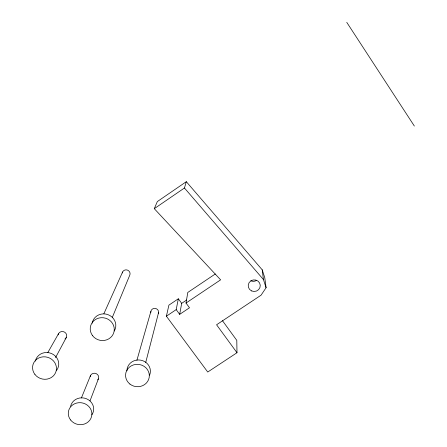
<?xml version="1.0" encoding="UTF-8"?>
<svg xmlns="http://www.w3.org/2000/svg" width="447" height="447" viewBox="0 0 447 447"><rect width="100%" height="100%" fill="white"/><g stroke="black" fill="none" stroke-linecap="round" stroke-linejoin="round"><path stroke-width="0.67" d="M179.672 314.353L181.683 303.351L178.336 298.797L176.191 309.631L179.672 314.353L189.494 307.776L186.019 303.038L187.79 292.45L215.325 273.961M222.477 320.711L236.798 340.379L236.988 352.733L207.738 372.027L166.39 316.202L168.905 305.133L178.336 298.797M145.733 362.416L158.54 312.732M136.911 360.237L150.879 311.419M186.019 303.038L220.622 279.844L154.282 208.671L184.443 188.003L186.315 181.689L262.221 269.826L264.775 277.716L266.088 287.728L261.042 295.204L216.572 324.773L236.988 352.733M90.009 400.903L98.357 378.961M81.41 397.942L90.523 375.547M112.27 317.51L129.736 275.246A3.934 3.766 14.7 0 0 127.272 270.033A3.934 3.766 14.7 0 0 122.282 272.966M154.282 208.671L157.333 201.569L186.315 181.689M103.86 313.783L122.573 272.027M55.562 357.566L66.379 337.351M47.768 352.666L58.434 333.864M181.683 303.351L186.684 299.998M166.39 316.202L176.191 309.631M184.443 188.003L263.434 279.548L266.088 287.728M346.76 22.35L414.352 126.048M262.221 269.826L263.434 279.548M256.656 280.33A5.8 5.599 -5 0 1 250.879 280.8M150.846 312.386A3.889 3.71 8.7 0 1 155.338 308.419A3.889 3.71 8.7 0 1 158.249 313.654M126.942 370.837A11.739 11.046 7.7 0 1 140.844 360.181A11.739 11.046 7.7 0 1 149.6 375.201M90.21 376.553A4.286 4.012 11.3 0 1 96.155 373.608A4.286 4.012 11.3 0 1 97.781 379.844M70.609 406.284A11.689 10.851 10.9 0 1 86.4 398.735A11.689 10.851 10.9 0 1 91.87 414.822M58.127 334.887A4.341 4.079 16.1 0 1 64.614 332.149A4.341 4.079 16.1 0 1 64.994 338.971M92.211 323.203A11.901 11.264 13.3 0 1 107.856 314.593A11.901 11.264 13.3 0 1 114.248 331.031M35.363 361.126A11.857 11.058 15.5 0 1 51.567 353.549A11.857 11.058 15.5 0 1 56.601 370.345M251.622 290.93A6.035 5.811 -5 0 0 260.249 285.192A6.035 5.811 -5 0 0 250.828 280.895A6.035 5.811 -5 0 0 251.622 290.93M129.921 384.074A11.896 11.181 7.7 0 0 149.175 377.514A11.896 11.181 7.7 0 0 133.245 364.992A11.896 11.181 7.7 0 0 129.921 384.074M70.581 419.968A11.84 10.979 10.8 0 0 90.914 418.358A11.84 10.979 10.8 0 0 78.761 402.702A11.84 10.979 10.8 0 0 70.581 419.968M92.535 335.636A12.063 11.404 13.2 0 0 113.253 333.998A12.063 11.404 13.2 0 0 100.955 317.716A12.063 11.404 13.2 0 0 92.535 335.636M34.944 374.463A12.013 11.192 15.5 0 0 55.506 372.843A12.013 11.192 15.5 0 0 43.085 356.835A12.013 11.192 15.5 0 0 34.944 374.463"/></g></svg>
